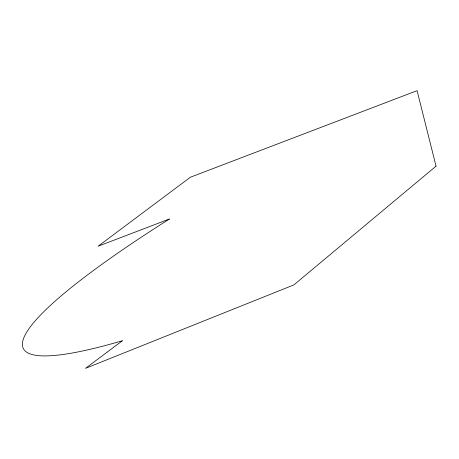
<?xml version="1.0" encoding="UTF-8"?>
<svg xmlns="http://www.w3.org/2000/svg" width="459" height="459" viewBox="0 0 459 459"><rect width="100%" height="100%" fill="white"/><g stroke="black" fill="none" stroke-linecap="round" stroke-linejoin="round"><path stroke-width="0.69" d="M436.05 166.147L293.892 284.896L85.523 368.33L122.433 340.727A469.081 62.849 -26.6 0 1 169.526 218.96L98.106 246.231L190.382 177.226L417.076 90.67L436.05 166.147"/></g></svg>
